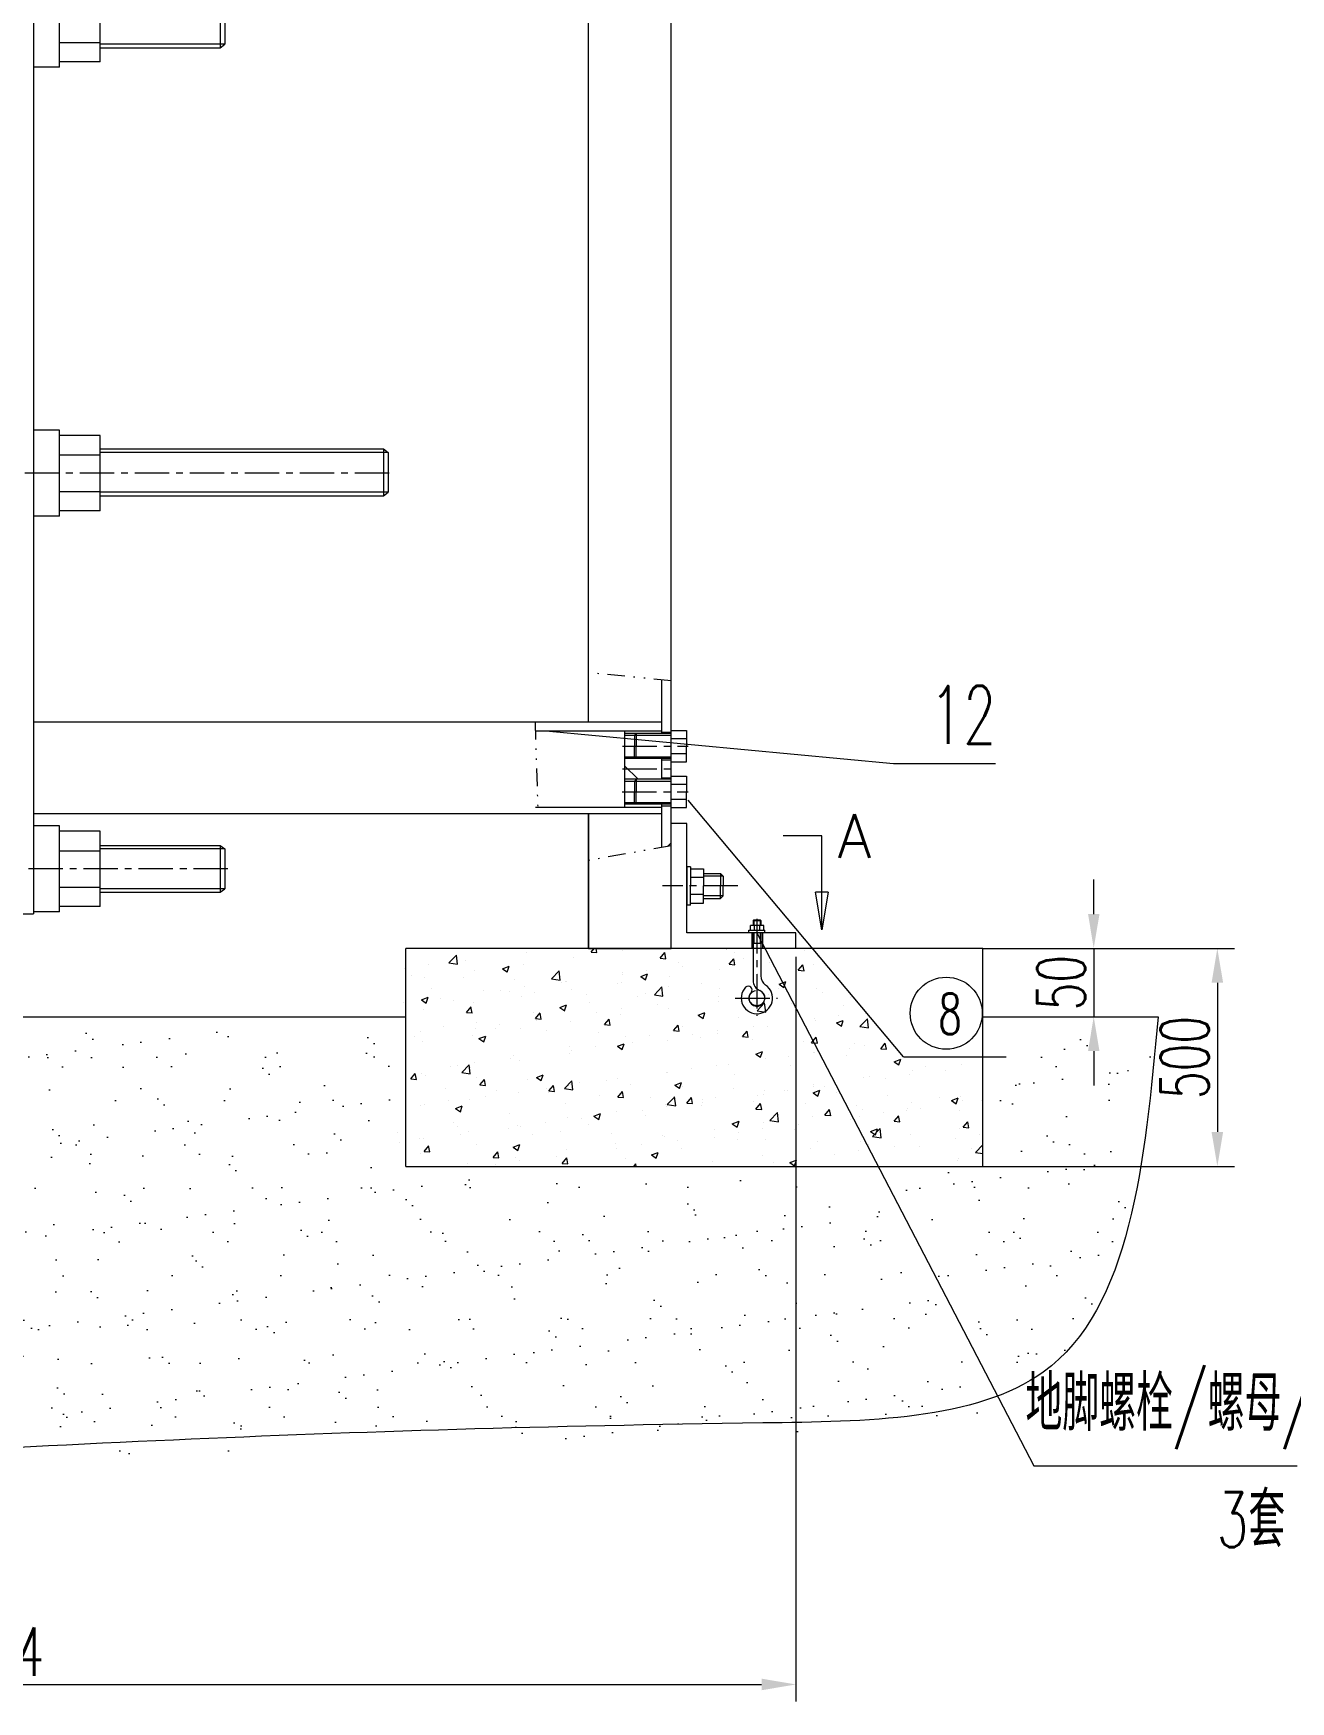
# Model space of a CAD drawing. Header units: millimetres. Extents: x -394 to 6212, y -2458 to 809.
# Drawn here: x 2779.5 to 2870.9, y -1773 to -1651.7 of the extents above; entities that cross this region are included whole.
import ezdxf

# ---------------------------------------------------------------- set-up
doc = ezdxf.new("R2010")
doc.units = ezdxf.units.MM
doc.header["$PDSIZE"] = -5
doc.linetypes.add('CENTERX2', pattern=[4, 2.5, -0.5, 0.5, -0.5])
doc.linetypes.add('DIVIDE', pattern=[31.75, 12.7, -6.35, 0, -6.35, 0, -6.35])
doc.layers.get('0').update_dxf_attribs({"lineweight": 18})
doc.layers.get('DEFPOINTS').update_dxf_attribs({"lineweight": 18})
for name, color, linetype, lineweight, true_color in [('1', 1, 'Continuous', 18, 0xff0000), ('2', 2, 'Continuous', 18, 0xffff00), ('3', 3, 'CENTERX2', 18, 0x00ff00), ('4', 4, 'DIVIDE', 18, 0x00ffff)]:
    doc.layers.add(name, color=color, linetype=linetype, lineweight=lineweight, true_color=true_color)
doc.styles.add('HZ', font='txt.shx', dxfattribs={"width": 0.67, "bigfont": 'hztxt.shx'})
doc.styles.get("Standard").update_dxf_attribs({"font": 'txt.shx', "bigfont": 'gbcbig.shx'})
doc.dimstyles.new('STANDARD$0', dxfattribs={"dimtxt": 3.5, "dimasz": 2.5, "dimexe": 1.25, "dimexo": 0.625, "dimtad": 1, "dimdec": 4, "dimdsep": 46, "dimtxsty": 'HZ', "dimcen": 2.5, "dimdle": 5, "dimadec": 0, "dimazin": 0, "dimtfac": 1, "dimtmove": 0, "dimatfit": 3, "dimfxl": 1, "dimtolj": 1, "dimlwd": -1, "dimlwe": -1, "dimarcsym": 0})

# ---------------------------------------------------------------- blocks, each defined once
blk = doc.blocks.new('_CLOSED')
at = {"color": 0, "linetype": 'ByBlock', "lineweight": -2}
for p, q in [((-1, 0.166667), (0, 0)), ((-1, 0.166667), (-1, -0.166667)), ((0, 0), (-1, -0.166667)), ((0, 0), (-1, 0))]:
    blk.add_line(p, q, dxfattribs=at)
blk = doc.blocks.new('*D248')
at = {"layer": '2', "color": 2}
for p, q in [((2848.49, -1718.22), (2866.8, -1718.22)), ((2865.55, -1720.72), (2865.55, -1731.56)), ((2848.49, -1734.06), (2866.8, -1734.06))]:
    blk.add_line(p, q, dxfattribs=at)
for points in [[(2865.13, -1720.72), (2865.97, -1720.72), (2865.55, -1718.22)], [(2865.13, -1731.56), (2865.97, -1731.56), (2865.55, -1734.06)]]:
    blk.add_solid(points, dxfattribs=at)
at = {"layer": 'DEFPOINTS', "color": 0}
for p in [(2848.49, -1718.22), (2848.49, -1734.06), (2865.55, -1734.06)]:
    blk.add_point(p, dxfattribs=at)
at = {"layer": '2', "color": 2, "insert": (2863.17, -1726.14), "char_height": 3.5, "attachment_point": 5, "rotation": 90, "style": 'HZ'}
blk.add_mtext('\\A1;500', dxfattribs=at)
blk = doc.blocks.new('*D247')
at = {"layer": '2', "color": 2}
for p, q in [((2856.56, -1715.72), (2856.56, -1713.22)), ((2848.49, -1718.22), (2857.81, -1718.22)), ((2856.56, -1718.22), (2856.56, -1723.18)), ((2848.49, -1723.18), (2857.81, -1723.18)), ((2856.56, -1725.68), (2856.56, -1728.18))]:
    blk.add_line(p, q, dxfattribs=at)
for points in [[(2856.15, -1715.72), (2856.98, -1715.72), (2856.56, -1718.22)], [(2856.15, -1725.68), (2856.98, -1725.68), (2856.56, -1723.18)]]:
    blk.add_solid(points, dxfattribs=at)
at = {"layer": 'DEFPOINTS', "color": 0}
for p in [(2848.49, -1718.22), (2848.49, -1723.18), (2856.56, -1723.18)]:
    blk.add_point(p, dxfattribs=at)
at = {"layer": '2', "color": 2, "insert": (2854.19, -1720.7), "char_height": 3.5, "attachment_point": 5, "rotation": 90, "style": 'HZ'}
blk.add_mtext('\\A1;50', dxfattribs=at)
blk = doc.blocks.new('*D394')
at = {"color": 0}
for p, q in [((2834.91, -1718.84), (2834.91, -1772.96)), ((2719.53, -1766.58), (2719.53, -1772.96)), ((2722.03, -1771.71), (2832.41, -1771.71))]:
    blk.add_line(p, q, dxfattribs=at)
for points in [[(2722.03, -1771.29), (2722.03, -1772.13), (2719.53, -1771.71)], [(2832.41, -1771.29), (2832.41, -1772.13), (2834.91, -1771.71)]]:
    blk.add_solid(points, dxfattribs=at)
at = {"layer": 'DEFPOINTS', "color": 0}
for p in [(2834.91, -1718.22), (2719.53, -1765.95), (2834.91, -1771.71)]:
    blk.add_point(p, dxfattribs=at)
at = {"color": 0, "insert": (2777.22, -1769.33), "char_height": 3.5, "attachment_point": 5, "style": 'HZ'}
blk.add_mtext('\\A1;924', dxfattribs=at)

msp = doc.modelspace()

# ---------------------------------------------------------------- hatches: boundary and pattern name
at = {"ltscale": 0.25}
h = msp.add_hatch(dxfattribs=at)
h.set_pattern_fill('ANSI31', color=256, scale=4.2, style=0)
h.set_pattern_definition([(45, (2525.191, -2369.497), (-9.42927, 9.42927), [])])
h.paths.add_polyline_path([(2825.8333, -1698.77573), (2825.14537, -1698.70775), (2825.14537, -1702.50618), (2825.8333, -1702.50618)], flags=0)
h.paths.add_polyline_path([(2825.8333, -1707.8469), (2825.14537, -1707.8469), (2825.14537, -1710.88599), (2825.8333, -1710.76415), (2825.8333, -1709.14705)], flags=0)
h = msp.add_hatch(dxfattribs=at)
h.set_pattern_fill('ANSI31', color=256, scale=4.2, angle=90, style=0)
h.set_pattern_definition([(135, (2525.191, -2369.497), (-9.42927, -9.42927), [])])
h.paths.add_polyline_path([(2825.14537, -1702.60707), (2825.14537, -1702.40748), (2822.44897, -1702.40748), (2822.44897, -1702.60707), (2823.29884, -1702.60707)], flags=0)
h.paths.add_polyline_path([(2822.44897, -1702.60707), (2822.44897, -1702.7337), (2823.16238, -1702.7337), (2823.29884, -1702.60707)], flags=0)
h.paths.add_polyline_path([(2823.29884, -1704.42298), (2823.16238, -1704.29635), (2822.44897, -1704.29635), (2822.44897, -1704.42298)], flags=0)
h.paths.add_polyline_path([(2823.29884, -1704.42298), (2822.44897, -1704.42298), (2822.44897, -1705.17654), (2825.14537, -1705.17654), (2825.14537, -1704.65434), (2824.27949, -1704.42298)], flags=0)
h.paths.add_polyline_path([(2822.44897, -1705.17654), (2822.44897, -1705.93011), (2823.29884, -1705.93011), (2825.14537, -1705.93011), (2825.14537, -1705.17654)], flags=0)
h.paths.add_polyline_path([(2823.16238, -1706.05674), (2823.29884, -1705.93011), (2822.44897, -1705.93011), (2822.44897, -1706.05674)], flags=0)
h.paths.add_polyline_path([(2823.29884, -1707.74602), (2823.16238, -1707.61939), (2822.44897, -1707.61939), (2822.44897, -1707.74602)], flags=0)
h.paths.add_polyline_path([(2825.14537, -1707.9456), (2825.14537, -1707.74602), (2823.29884, -1707.74602), (2822.44897, -1707.74602), (2822.44897, -1707.9456)], flags=0)
at = {"layer": '2'}
h = msp.add_hatch(dxfattribs=at)
h.set_pattern_fill('AR-SAND', color=256, scale=0.1, style=0)
h.set_pattern_definition([(37.5, (2525.191, -2369.4967), (-0.160003, 4.894132), [0, -3.8608, 0, -4.318, 0, -4.1275]), (7.5, (2525.191, -2369.497), (4.49523, 7.16825), [0, -2.0828, 0, -3.4798, 0, -1.3335]), (327.5, (2522.067, -2369.4967), (7.909924, 0.014372), [0, -1.27, 0, -4.572, 0, -5.969]), (317.5, (2522.067, -2369.497), (7.635565, 2.229293), [0, -0.635, 0, -2.9972, 0, -3.429])])
edge = h.paths.add_edge_path(flags=0)
edge.add_spline(control_points=[(2849.57233, -1750.75601), (2850.7894, -1750.29546), (2859.14264, -1746.01005), (2860.26461, -1733.77827), (2861.23634, -1723.18442)], knot_values=[0, 0, 0, 0, 4.242408219, 31.681497009, 31.681497009, 31.681497009, 31.681497009], weights=[1, 1, 1, 1, 1], degree=3, periodic=0)
edge.add_line((2861.23634, -1723.18442), (2849.31943, -1723.18442))
edge.add_arc((2846.83266, -1722.36238), 2.61912, 309.2868787, 341.7078902, ccw=False)
edge.add_line((2848.4911, -1724.38954), (2848.4911, -1734.05867))
edge.add_line((2848.4911, -1734.05867), (2840.89312, -1734.05867))
edge.add_line((2840.89312, -1734.05867), (2849.57233, -1750.75601))
h = msp.add_hatch(dxfattribs=at)
h.set_pattern_fill('AR-SAND', color=256, scale=0.1, style=0)
h.set_pattern_definition([(37.5, (1930.8973, -2370.473), (-0.160003, 4.894132), [0, -3.8608, 0, -4.318, 0, -4.1275]), (7.5, (1930.897, -2370.473), (4.495233, 7.16825), [0, -2.0828, 0, -3.4798, 0, -1.3335]), (327.5, (1927.773, -2370.473), (7.909924, 0.014372), [0, -1.27, 0, -4.572, 0, -5.969]), (317.5, (1927.773, -2370.473), (7.635565, 2.229293), [0, -0.635, 0, -2.9972, 0, -3.429])])
edge = h.paths.add_edge_path(flags=0)
edge.add_spline(control_points=[(2697.23743, -1724.16078), (2694.68873, -1733.012), (2686.70922, -1760.72347), (2767.27587, -1755.9887), (2804.27855, -1753.90465), (2844.4849, -1753.54634), (2849.27853, -1751.73237)], knot_values=[0, 0, 0, 0, 24.206218146, 75.785082964, 166.21556934, 183.086751471, 183.086751471, 183.086751471, 183.086751471], weights=[1, 1, 1, 1, 1, 1, 1], degree=3, periodic=0)
edge.add_line((2849.27853, -1751.73237), (2840.59932, -1735.03503))
edge.add_line((2840.59932, -1735.03503), (2806.2441, -1735.03503))
edge.add_line((2806.2441, -1735.03503), (2806.2441, -1724.16078))
edge.add_line((2806.2441, -1724.16078), (2750.14883, -1724.16078))
edge.add_line((2750.14883, -1724.16078), (2750.14883, -1735.03503))
edge.add_line((2750.14883, -1735.03503), (2708.19563, -1735.03503))
edge.add_line((2708.19563, -1735.03503), (2708.19563, -1724.16078))
edge.add_line((2708.19563, -1724.16078), (2697.23743, -1724.16078))

# ---------------------------------------------------------------- linework, layer by layer
at = {"layer": '1', "ltscale": 0.25}
for p, q in [((2779.46076, -1573.97425), (2779.46076, -1715.69905)), ((2819.8231, -1701.77605), (2819.8231, -1573.97425)), ((2825.8333, -1718.21905), (2825.8333, -1573.97425)), ((2779.46076, -1647.93948), (2779.46076, -1654.17758)), ((2793.05413, -1649.35723), (2793.05413, -1652.75983)), ((2793.39433, -1649.6087), (2793.39433, -1652.50835)), ((2793.05413, -1652.75983), (2793.39433, -1652.50835)), ((2779.46076, -1680.56484), (2779.46076, -1686.80293)), ((2804.92237, -1681.92183), (2805.26257, -1682.17331)), ((2804.92237, -1681.92183), (2804.92237, -1685.32443)), ((2805.26257, -1682.17331), (2805.26257, -1685.07296)), ((2805.26257, -1682.23406), (2805.26257, -1685.07296)), ((2804.92237, -1685.32443), (2805.26257, -1685.07296)), ((2825.14537, -1698.70775), (2825.14537, -1702.60707)), ((2825.14537, -1701.77605), (2779.46076, -1701.77605)), ((2815.96324, -1702.40748), (2825.14537, -1702.40748)), ((2822.44897, -1702.40748), (2822.44897, -1707.9456)), ((2822.44897, -1702.7337), (2823.16238, -1702.7337)), ((2823.29884, -1702.60707), (2823.16238, -1702.7337)), ((2823.16238, -1702.7337), (2823.16238, -1703.51502)), ((2825.8333, -1702.60707), (2823.29884, -1702.60707)), ((2823.29884, -1702.60707), (2823.29884, -1703.51502)), ((2825.14537, -1702.50618), (2825.8333, -1702.50618)), ((2825.8333, -1702.37989), (2826.95372, -1702.37989)), ((2825.8333, -1702.97184), (2826.95372, -1702.97184)), ((2826.95372, -1702.37989), (2826.95372, -1703.51502)), ((2822.44897, -1704.29635), (2823.15641, -1704.29635)), ((2823.16238, -1704.29635), (2823.16238, -1703.51502)), ((2823.29884, -1704.42298), (2823.16238, -1704.29635)), ((2823.29884, -1704.42298), (2823.29884, -1703.51502)), ((2825.8333, -1704.42298), (2823.29884, -1704.42298)), ((2825.14537, -1704.42298), (2825.14537, -1705.93011)), ((2825.14537, -1704.52386), (2825.8333, -1704.52386)), ((2825.8333, -1704.05821), (2826.95372, -1704.05821)), ((2826.95372, -1704.65016), (2826.95372, -1703.51502)), ((2825.8333, -1704.65016), (2826.95372, -1704.65016)), ((2825.8333, -1705.70293), (2826.95372, -1705.70293)), ((2826.95372, -1705.70293), (2826.95372, -1706.83806)), ((2822.44897, -1706.05674), (2823.16238, -1706.05674)), ((2823.29884, -1705.93011), (2823.16238, -1706.05674)), ((2823.16238, -1706.05674), (2823.16238, -1706.83806)), ((2823.16238, -1707.61939), (2823.16238, -1706.83806)), ((2823.29884, -1705.93011), (2823.29884, -1706.83806)), ((2825.8333, -1705.93011), (2823.29884, -1705.93011)), ((2823.29884, -1707.74602), (2823.29884, -1706.83806)), ((2825.14537, -1705.82922), (2825.8333, -1705.82922)), ((2825.8333, -1706.29488), (2826.95372, -1706.29488)), ((2826.95372, -1707.9732), (2826.95372, -1706.83806)), ((2815.96324, -1707.9456), (2825.14537, -1707.9456)), ((2822.44897, -1707.61939), (2823.16238, -1707.61939)), ((2823.29884, -1707.74602), (2823.16238, -1707.61939)), ((2825.8333, -1707.74602), (2823.29884, -1707.74602)), ((2825.14537, -1707.74602), (2825.14537, -1710.88599)), ((2825.14537, -1707.8469), (2825.8333, -1707.8469)), ((2825.8333, -1707.38125), (2826.95372, -1707.38125)), ((2825.8333, -1707.9732), (2826.95372, -1707.9732)), ((2825.14537, -1708.43994), (2779.46076, -1708.43994)), ((2779.46076, -1709.32256), (2779.46076, -1715.56066)), ((2819.8231, -1708.43994), (2819.8231, -1718.21905)), ((2819.8231, -1718.21905), (2819.8231, -1708.43994)), ((2793.05413, -1710.74031), (2793.39433, -1710.99178)), ((2793.05413, -1710.74031), (2793.05413, -1714.14291)), ((2793.39433, -1710.99178), (2793.39433, -1713.89143)), ((2827.23533, -1712.29787), (2826.9673, -1712.29787)), ((2826.9673, -1712.29787), (2826.9673, -1715.06823)), ((2827.23533, -1712.29787), (2827.23533, -1713.68305)), ((2827.23533, -1712.43508), (2828.17978, -1712.43508)), ((2828.17978, -1713.05906), (2827.23533, -1713.05906)), ((2828.17978, -1712.43508), (2828.17978, -1713.68305)), ((2828.17978, -1712.77698), (2829.41669, -1712.77698)), ((2829.41669, -1712.77698), (2829.62619, -1712.97762)), ((2829.41669, -1712.77698), (2829.41669, -1713.68305)), ((2829.62619, -1712.97762), (2829.62619, -1713.68305)), ((2793.05413, -1714.14291), (2793.39433, -1713.89143)), ((2827.23533, -1715.06823), (2827.23533, -1713.68305)), ((2828.17978, -1714.30703), (2827.23533, -1714.30703)), ((2828.17978, -1714.93102), (2828.17978, -1713.68305)), ((2828.17978, -1714.93102), (2828.17978, -1713.68305)), ((2829.41669, -1714.58911), (2829.41669, -1713.68305)), ((2829.62619, -1714.38848), (2829.62619, -1713.68305)), ((2827.23533, -1715.06823), (2826.9673, -1715.06823)), ((2827.23533, -1714.93102), (2828.17978, -1714.93102)), ((2828.17978, -1714.58911), (2829.41669, -1714.58911)), ((2829.41669, -1714.58911), (2829.62619, -1714.38848)), ((2773.79076, -1715.69905), (2779.46076, -1715.69905)), ((2819.8231, -1718.21905), (2825.8333, -1718.21905))]:
    msp.add_line(p, q, dxfattribs=at)
at = {"layer": '1'}
for p, q in [((2781.35109, -1654.17758), (2781.35109, -1647.93948)), ((2784.32836, -1653.79951), (2784.32836, -1648.31755)), ((2781.35109, -1652.38176), (2784.32836, -1652.38176)), ((2784.32836, -1652.75983), (2793.05413, -1652.75983)), ((2781.35109, -1654.17758), (2779.46076, -1654.17758)), ((2784.32836, -1653.79951), (2781.35109, -1653.79951)), ((2781.35109, -1680.56484), (2779.46076, -1680.56484)), ((2781.35109, -1686.80293), (2781.35109, -1680.56484)), ((2784.32836, -1680.9429), (2781.35109, -1680.9429)), ((2784.32836, -1686.42487), (2784.32836, -1680.9429)), ((2781.35109, -1682.36065), (2784.32836, -1682.36065)), ((2784.32836, -1681.92183), (2804.92237, -1681.92183)), ((2781.35109, -1685.00712), (2784.32836, -1685.00712)), ((2784.32836, -1686.42487), (2781.35109, -1686.42487)), ((2784.32836, -1685.32443), (2804.92237, -1685.32443)), ((2781.35109, -1686.80293), (2779.46076, -1686.80293)), ((2781.35109, -1709.32256), (2779.46076, -1709.32256)), ((2781.35109, -1715.56066), (2781.35109, -1709.32256)), ((2784.32836, -1709.70063), (2781.35109, -1709.70063)), ((2784.32836, -1715.18259), (2784.32836, -1709.70063)), ((2781.35109, -1711.11837), (2784.32836, -1711.11837)), ((2784.32836, -1710.74031), (2793.05413, -1710.74031)), ((2781.35109, -1713.76484), (2784.32836, -1713.76484)), ((2784.32836, -1714.14291), (2793.05413, -1714.14291)), ((2784.32836, -1715.18259), (2781.35109, -1715.18259)), ((2781.35109, -1715.56066), (2779.46076, -1715.56066)), ((2831.7931, -1716.19126), (2831.8393, -1716.14506)), ((2831.7931, -1716.19126), (2832.3475, -1716.19126)), ((2831.7931, -1716.19126), (2831.7931, -1716.55074)), ((2831.8393, -1716.14506), (2832.3013, -1716.14506)), ((2832.3475, -1716.19126), (2832.3013, -1716.14506)), ((2832.3475, -1716.19126), (2832.3475, -1716.55074)), ((2831.48564, -1717.08505), (2831.48564, -1716.88694)), ((2831.48564, -1716.88694), (2832.65497, -1716.88694)), ((2831.7931, -1717.08505), (2831.7931, -1720.54285)), ((2832.3475, -1717.08505), (2832.3475, -1720.21373)), ((2832.65497, -1717.08505), (2832.65497, -1716.88694))]:
    msp.add_line(p, q, dxfattribs=at)
at = {"layer": '1', "ltscale": 200}
for p, q in [((2825.8333, -1718.21905), (2825.8333, -1709.14705)), ((2826.9673, -1709.14705), (2825.8333, -1709.14705)), ((2826.9673, -1717.08505), (2826.9673, -1709.14705)), ((2834.9053, -1717.08505), (2826.9673, -1717.08505)), ((2834.9053, -1718.21905), (2834.9053, -1717.08505)), ((2834.9053, -1718.21905), (2825.8333, -1718.21905))]:
    msp.add_line(p, q, dxfattribs=at)
at = {"layer": '1', "ltscale": 0.1}
for p, q in [((2832.56514, -1716.55074), (2831.60133, -1716.55074)), ((2831.60133, -1716.88396), (2831.60133, -1716.55074)), ((2831.89, -1716.88396), (2831.89, -1716.55074)), ((2832.27646, -1716.88396), (2832.27646, -1716.55074)), ((2832.56514, -1716.88694), (2832.56514, -1716.55074)), ((2831.70723, -1717.08505), (2831.70723, -1718.21905)), ((2832.47189, -1717.08505), (2832.47189, -1718.21905))]:
    msp.add_line(p, q, dxfattribs=at)
at = {"layer": '1', "lineweight": 0}
for p, q in [((2831.7931, -1717.84354), (2832.3475, -1717.84354)), ((2848.4911, -1718.21905), (2806.5379, -1718.21905)), ((2806.5379, -1734.05867), (2806.5379, -1718.21905)), ((2848.4911, -1734.05867), (2848.4911, -1718.21905)), ((2750.44263, -1723.18442), (2806.5379, -1723.18442)), ((2848.4911, -1723.18442), (2861.23634, -1723.18442)), ((2806.5379, -1734.05867), (2848.4911, -1734.05867))]:
    msp.add_line(p, q, dxfattribs=at)
at = {"layer": '1'}
for centre, radius, start, end in [((2833.156, -1720.21373), 0.8085, 180, 236.1390686), ((2832.0703, -1721.83181), 1.14007, 136.2364017, 56.1390686), ((2831.44714, -1721.23498), 0.2772, 316.2364017, 136.2364017), ((2832.0703, -1721.83181), 0.58567, 136.2364017, 67.5989023), ((2832.6016, -1720.54285), 0.8085, 180, 247.5989023)]:
    msp.add_arc(centre, radius, start, end, dxfattribs=at)
at = {"layer": '2', "ltscale": 0.25}
for p, q in [((2793.39433, -1652.50835), (2784.32836, -1652.50835)), ((2805.26257, -1682.17331), (2784.32836, -1682.17331)), ((2805.26257, -1685.07296), (2784.32836, -1685.07296)), ((2823.29884, -1702.60707), (2822.44897, -1702.60707)), ((2823.16238, -1702.7337), (2825.8333, -1702.7337)), ((2823.29884, -1704.42298), (2822.44897, -1704.42298)), ((2823.16238, -1704.29635), (2825.8333, -1704.29635)), ((2823.29884, -1705.93011), (2822.44897, -1705.93011)), ((2823.16238, -1706.05674), (2825.8333, -1706.05674)), ((2823.29884, -1707.74602), (2822.44897, -1707.74602)), ((2823.16238, -1707.61939), (2825.8333, -1707.61939)), ((2793.39433, -1710.99178), (2784.32836, -1710.99178)), ((2829.62619, -1712.97762), (2828.17978, -1712.97762)), ((2793.39433, -1713.89143), (2784.32836, -1713.89143)), ((2829.62619, -1714.38848), (2828.17978, -1714.38848))]:
    msp.add_line(p, q, dxfattribs=at)
at = {"layer": '2', "ltscale": 0.5}
for p, q in [((2816.7168, -1702.40227), (2841.99268, -1704.78564)), ((2841.99268, -1704.78564), (2849.4166, -1704.78564)), ((2842.71792, -1726.09786), (2827.07821, -1707.4416)), ((2842.71792, -1726.09786), (2850.18804, -1726.09786))]:
    msp.add_line(p, q, dxfattribs=at)
at = {"layer": '2'}
for p, q in [((2831.8393, -1716.14506), (2831.8393, -1716.55074)), ((2832.3013, -1716.14506), (2832.3013, -1716.55074)), ((2831.8393, -1717.08505), (2831.8393, -1717.84354)), ((2832.0703, -1717.08505), (2852.20004, -1755.81128)), ((2832.3013, -1717.08505), (2832.3013, -1717.84354)), ((2809.67684, -1719.26884), (2810.22206, -1718.7006)), ((2810.29844, -1719.3672), (2810.22111, -1718.70241)), ((2810.87515, -1719.07418), (2810.87515, -1719.07418)), ((2815.296, -1718.49217), (2815.296, -1718.49217)), ((2817.04838, -1718.26146), (2817.04838, -1718.26146)), ((2818.70099, -1718.88075), (2818.70099, -1718.88075)), ((2820.01615, -1718.48903), (2820.24269, -1718.21905)), ((2820.01615, -1718.48903), (2820.43455, -1718.52563)), ((2820.43363, -1718.52802), (2820.37664, -1718.21905)), ((2822.29504, -1718.38788), (2822.29504, -1718.38788)), ((2825.03697, -1718.92829), (2825.37443, -1718.52612)), ((2825.03697, -1718.92829), (2825.45537, -1718.9649)), ((2825.45445, -1718.96729), (2825.37352, -1718.52851)), ((2829.83285, -1718.21905), (2829.85647, -1718.23498)), ((2829.85555, -1718.23737), (2829.86169, -1718.21905)), ((2830.05779, -1719.36756), (2830.39525, -1718.96538)), ((2830.47527, -1719.40656), (2830.39434, -1718.96778)), ((2830.44632, -1718.53587), (2830.44632, -1718.53587)), ((2831.10323, -1718.92955), (2831.10323, -1718.92955)), ((2832.8556, -1718.69885), (2832.8556, -1718.69885)), ((2835.50673, -1718.34982), (2835.50673, -1718.34982)), ((2836.51118, -1718.80416), (2836.51118, -1718.80416)), ((2806.47165, -1719.65392), (2806.47165, -1719.65392)), ((2806.96499, -1720.17111), (2806.96499, -1720.17111)), ((2807.93547, -1720.34659), (2807.93547, -1720.34659)), ((2808.22403, -1719.42321), (2808.22403, -1719.42321)), ((2809.67684, -1719.26884), (2810.2994, -1719.36539)), ((2810.70175, -1720.32899), (2810.70175, -1720.32899)), ((2811.52953, -1719.85371), (2811.52953, -1719.85371)), ((2813.56681, -1719.69723), (2814.05694, -1719.50908)), ((2813.56681, -1719.69722), (2813.91501, -1719.93209)), ((2813.91408, -1719.93446), (2814.05602, -1719.51145)), ((2815.06528, -1719.40558), (2815.06528, -1719.40558)), ((2817.14753, -1720.42747), (2817.69275, -1719.85924)), ((2817.76913, -1720.52584), (2817.69179, -1719.86105)), ((2822.27887, -1720.0913), (2822.27887, -1720.0913)), ((2822.28171, -1719.93734), (2822.28171, -1719.93734)), ((2823.62672, -1720.25784), (2824.11685, -1720.0697)), ((2823.62672, -1720.25784), (2823.97492, -1720.4927)), ((2823.97399, -1720.49508), (2824.11592, -1720.07208)), ((2824.03125, -1719.8606), (2824.03125, -1719.8606)), ((2825.74567, -1720.27), (2825.74567, -1720.27)), ((2826.36402, -1719.2366), (2826.36402, -1719.2366)), ((2826.68237, -1719.51157), (2826.68237, -1719.51157)), ((2829.38138, -1719.74517), (2829.38138, -1719.74517)), ((2830.05779, -1719.36756), (2830.47619, -1719.40416)), ((2832.12363, -1720.07283), (2832.12363, -1720.07283)), ((2832.97543, -1719.25229), (2832.97543, -1719.25229)), ((2835.07861, -1719.80682), (2835.41607, -1719.40465)), ((2835.07861, -1719.80682), (2835.49701, -1719.84343)), ((2835.4961, -1719.84583), (2835.41516, -1719.40705)), ((2836.20593, -1719.3721), (2836.20593, -1719.3721)), ((2808.44093, -1721.11138), (2808.44093, -1721.11138)), ((2812.17768, -1721.26927), (2812.17768, -1721.26927)), ((2813.45452, -1721.25305), (2813.45452, -1721.25305)), ((2814.11711, -1721.3388), (2814.11711, -1721.3388)), ((2814.4385, -1720.48688), (2814.4385, -1720.48688)), ((2815.20689, -1721.02234), (2815.20689, -1721.02234)), ((2815.91444, -1721.42715), (2815.91444, -1721.42715)), ((2817.14753, -1720.42747), (2817.77009, -1720.52402)), ((2817.85802, -1720.67332), (2817.85802, -1720.67332)), ((2818.17526, -1720.64476), (2818.17526, -1720.64476)), ((2818.19941, -1720.63807), (2818.19941, -1720.63807)), ((2818.61587, -1721.21101), (2818.61587, -1721.21101)), ((2819.6512, -1721.58504), (2819.6512, -1721.58504)), ((2821.91202, -1720.80265), (2821.91202, -1720.80265)), ((2822.20992, -1720.71813), (2822.20992, -1720.71813)), ((2823.95902, -1721.4743), (2823.95902, -1721.4743)), ((2824.61822, -1721.58611), (2825.16344, -1721.01787)), ((2824.61822, -1721.5861), (2825.24078, -1721.68266)), ((2825.23982, -1721.68447), (2825.16248, -1721.01968)), ((2825.64878, -1720.96053), (2825.64878, -1720.96053)), ((2828.04132, -1720.77357), (2828.04132, -1720.77357)), ((2829.38553, -1721.11841), (2829.38553, -1721.11841)), ((2831.01412, -1721.45973), (2831.01412, -1721.45973)), ((2832.89032, -1721.58255), (2832.89032, -1721.58255)), ((2833.12229, -1721.2763), (2833.12229, -1721.2763)), ((2833.66524, -1721.1107), (2833.66524, -1721.1107)), ((2833.68663, -1720.81845), (2834.17675, -1720.63031)), ((2833.68663, -1720.81845), (2834.03482, -1721.05331)), ((2834.0339, -1721.0557), (2834.17583, -1720.6327)), ((2836.42606, -1721.13442), (2836.42606, -1721.13442)), ((2836.85905, -1721.43418), (2836.85905, -1721.43418)), ((2806.38254, -1722.18409), (2806.38254, -1722.18409)), ((2807.68526, -1721.95494), (2808.17539, -1721.7668)), ((2807.68526, -1721.95494), (2808.03345, -1722.1898)), ((2807.85036, -1722.67685), (2807.85036, -1722.67685)), ((2808.03253, -1722.19217), (2808.17446, -1721.76917)), ((2809.03366, -1721.83507), (2809.03366, -1721.83507)), ((2810.0348, -1722.03954), (2810.0348, -1722.03954)), ((2810.94576, -1722.87584), (2811.28323, -1722.47367)), ((2811.36325, -1722.91483), (2811.28231, -1722.47605)), ((2811.44441, -1722.18397), (2811.44441, -1722.18397)), ((2814.98016, -1721.73584), (2814.98016, -1721.73584)), ((2817.74516, -1722.51556), (2818.23529, -1722.32741)), ((2817.74516, -1722.51556), (2818.09336, -1722.75042)), ((2818.09243, -1722.75279), (2818.23437, -1722.32979)), ((2819.87672, -1722.17504), (2819.87672, -1722.17504)), ((2822.18976, -1722.62148), (2822.18976, -1722.62148)), ((2823.38795, -1721.74292), (2823.38795, -1721.74292)), ((2824.84089, -1722.27245), (2824.84089, -1722.27245)), ((2825.66055, -1722.60026), (2825.66055, -1722.60026)), ((2827.12471, -1721.90081), (2827.12471, -1721.90081)), ((2829.26174, -1721.69043), (2829.26174, -1721.69043)), ((2829.29626, -1722.07543), (2829.29626, -1722.07543)), ((2830.86147, -1722.05869), (2830.86147, -1722.05869)), ((2832.08891, -1722.74474), (2832.63413, -1722.1765)), ((2832.08891, -1722.74474), (2832.71146, -1722.84129)), ((2832.7105, -1722.84311), (2832.63316, -1722.17832)), ((2834.59823, -1722.21657), (2834.59823, -1722.21657)), ((2834.79699, -1722.52252), (2834.79699, -1722.52252)), ((2838.33498, -1722.37446), (2838.33498, -1722.37446)), ((2838.8793, -1721.82179), (2838.8793, -1721.82179)), ((2809.30909, -1723.88716), (2809.30909, -1723.88716)), ((2810.94576, -1722.87584), (2811.36416, -1722.91245)), ((2811.61303, -1724.01393), (2811.61303, -1724.01393)), ((2811.71211, -1723.57651), (2811.71211, -1723.57651)), ((2813.36541, -1723.78323), (2813.36541, -1723.78323)), ((2815.79441, -1722.87577), (2815.79441, -1722.87577)), ((2815.96658, -1723.31511), (2816.30405, -1722.91294)), ((2815.96658, -1723.31511), (2816.38498, -1723.35171)), ((2816.01653, -1723.4342), (2816.01653, -1723.4342)), ((2816.38407, -1723.3541), (2816.30313, -1722.91532)), ((2818.53075, -1723.54126), (2818.53075, -1723.54126)), ((2820.43738, -1722.85218), (2820.43738, -1722.85218)), ((2820.9874, -1723.75437), (2821.32487, -1723.3522)), ((2820.9874, -1723.75437), (2821.40581, -1723.79098)), ((2821.40489, -1723.79336), (2821.32395, -1723.35459)), ((2822.1248, -1723.04839), (2822.1248, -1723.04839)), ((2826.00823, -1724.19364), (2826.34569, -1723.79146)), ((2826.42571, -1724.23263), (2826.34477, -1723.79385)), ((2826.63239, -1723.92399), (2826.63239, -1723.92399)), ((2827.80507, -1723.07617), (2828.2952, -1722.88803)), ((2827.80507, -1723.07617), (2828.15326, -1723.31103)), ((2828.15234, -1723.31341), (2828.29427, -1722.89041)), ((2830.71469, -1723.22326), (2830.71469, -1723.22326)), ((2831.82375, -1723.87158), (2831.82375, -1723.87158)), ((2832.8052, -1723.91281), (2832.8052, -1723.91281)), ((2836.24461, -1723.28957), (2836.24461, -1723.28957)), ((2836.34094, -1723.46468), (2836.34094, -1723.46468)), ((2837.86497, -1723.63679), (2838.3551, -1723.44864)), ((2837.86498, -1723.63679), (2838.21317, -1723.87165)), ((2837.99699, -1723.05886), (2837.99699, -1723.05886)), ((2838.21224, -1723.87404), (2838.35418, -1723.45103)), ((2839.55959, -1723.90337), (2840.10481, -1723.33514)), ((2839.55959, -1723.90337), (2840.18215, -1723.99992)), ((2839.97665, -1722.93984), (2839.97665, -1722.93984)), ((2840.18119, -1724.00175), (2840.10385, -1723.33696)), ((2807.19218, -1724.59595), (2807.19218, -1724.59595)), ((2807.62981, -1724.27724), (2807.62981, -1724.27724)), ((2807.76524, -1725.0071), (2807.76524, -1725.0071)), ((2811.35929, -1724.51423), (2811.35929, -1724.51423)), ((2811.86361, -1724.77328), (2812.35374, -1724.58513)), ((2811.86361, -1724.77328), (2812.2118, -1725.00814)), ((2812.21087, -1725.01051), (2812.35281, -1724.5875)), ((2813.04584, -1724.04504), (2813.04584, -1724.04504)), ((2814.89504, -1724.0661), (2814.89504, -1724.0661)), ((2816.7826, -1724.20292), (2816.7826, -1724.20292)), ((2820.51936, -1724.36081), (2820.51936, -1724.36081)), ((2821.92351, -1725.33389), (2822.41364, -1725.14575)), ((2822.27078, -1725.57113), (2822.41271, -1725.14812)), ((2822.55008, -1724.62473), (2822.55008, -1724.62473)), ((2822.9994, -1725.03333), (2822.9994, -1725.03333)), ((2824.25611, -1724.51869), (2824.25611, -1724.51869)), ((2825.57543, -1724.93052), (2825.57543, -1724.93052)), ((2826.00823, -1724.19364), (2826.42663, -1724.23024)), ((2827.42025, -1724.45132), (2827.42025, -1724.45132)), ((2827.99287, -1724.67658), (2827.99287, -1724.67658)), ((2829.17263, -1724.22061), (2829.17263, -1724.22061)), ((2829.21114, -1724.40568), (2829.21114, -1724.40568)), ((2831.02905, -1724.6329), (2831.36651, -1724.23073)), ((2831.02905, -1724.6329), (2831.44745, -1724.66951)), ((2831.44653, -1724.6719), (2831.36559, -1724.23312)), ((2831.72963, -1724.83446), (2831.72963, -1724.83446)), ((2835.46639, -1724.99235), (2835.46639, -1724.99235)), ((2836.04987, -1725.07217), (2836.38733, -1724.66999)), ((2836.04987, -1725.07217), (2836.46827, -1725.10877)), ((2836.46735, -1725.11117), (2836.38641, -1724.67239)), ((2839.20314, -1725.15023), (2839.20314, -1725.15023)), ((2841.07069, -1725.51143), (2841.40815, -1725.10926)), ((2841.48817, -1725.55044), (2841.40723, -1725.11166)), ((2814.17504, -1726.19508), (2814.17504, -1726.19508)), ((2814.38548, -1726.0262), (2814.38548, -1726.0262)), ((2814.80992, -1726.39635), (2814.80992, -1726.39635)), ((2818.44563, -1725.87152), (2818.44563, -1725.87152)), ((2818.46778, -1725.32546), (2818.46778, -1725.32546)), ((2818.5959, -1725.61306), (2818.5959, -1725.61306)), ((2820.34828, -1725.38236), (2820.34828, -1725.38236)), ((2821.92351, -1725.33389), (2822.27171, -1725.56875)), ((2822.03969, -1725.37865), (2822.03969, -1725.37865)), ((2831.98342, -1725.8945), (2832.47355, -1725.70636)), ((2831.98342, -1725.8945), (2832.33161, -1726.12936)), ((2832.33068, -1726.13175), (2832.47262, -1725.70875)), ((2832.72008, -1726.24306), (2832.72008, -1726.24306)), ((2834.40312, -1726.05045), (2834.40312, -1726.05045)), ((2836.1555, -1725.81974), (2836.1555, -1725.81974)), ((2836.25582, -1725.79493), (2836.25582, -1725.79493)), ((2838.59029, -1725.99843), (2838.59029, -1725.99843)), ((2838.80662, -1725.47072), (2838.80662, -1725.47072)), ((2839.89153, -1725.2701), (2839.89153, -1725.2701)), ((2841.07069, -1725.51143), (2841.48909, -1725.54804)), ((2842.04332, -1726.45512), (2842.53345, -1726.26697)), ((2842.39059, -1726.69237), (2842.53252, -1726.26937)), ((2848.4322, -1726.13393), (2848.4322, -1726.13393)), ((2806.8962, -1727.70192), (2807.23366, -1727.29975)), ((2807.31368, -1727.7409), (2807.23274, -1727.30212)), ((2807.68012, -1727.33736), (2807.68012, -1727.33736)), ((2807.94594, -1727.46412), (2807.94594, -1727.46412)), ((2809.77154, -1726.77481), (2809.77154, -1726.77481)), ((2810.30317, -1726.72693), (2810.30317, -1726.72693)), ((2810.6049, -1727.2463), (2811.15012, -1726.67807)), ((2810.6049, -1727.2463), (2811.22746, -1727.34285)), ((2811.22649, -1727.34466), (2811.14915, -1726.67987)), ((2811.27417, -1726.84448), (2811.27417, -1726.84448)), ((2811.52392, -1726.54411), (2811.52392, -1726.54411)), ((2811.6827, -1727.62201), (2811.6827, -1727.62201)), ((2816.04196, -1727.59161), (2816.53208, -1727.40346)), ((2816.04196, -1727.59161), (2816.39015, -1727.82647)), ((2816.38922, -1727.82884), (2816.53115, -1727.40584)), ((2825.49031, -1727.26077), (2825.49031, -1727.26077)), ((2825.57877, -1727.2122), (2825.57877, -1727.2122)), ((2827.33114, -1726.98149), (2827.33114, -1726.98149)), ((2829.12602, -1726.73594), (2829.12602, -1726.73594)), ((2829.98227, -1726.63247), (2829.98227, -1726.63247)), ((2830.42568, -1727.3999), (2830.42568, -1727.3999)), ((2834.50798, -1726.69917), (2834.50798, -1726.69917)), ((2839.80641, -1727.60036), (2839.80641, -1727.60036)), ((2840.26759, -1727.5354), (2840.26759, -1727.5354)), ((2841.38599, -1727.64958), (2841.38599, -1727.64958)), ((2842.04332, -1726.45512), (2842.39152, -1726.68998)), ((2843.13837, -1727.41888), (2843.13837, -1727.41888)), ((2843.40047, -1727.10748), (2843.40047, -1727.10748)), ((2844.34989, -1726.83467), (2844.34989, -1726.83467)), ((2845.78949, -1727.06985), (2845.78949, -1727.06985)), ((2846.93622, -1726.65935), (2846.93622, -1726.65935)), ((2806.8962, -1727.70192), (2807.3146, -1727.73853)), ((2809.42188, -1728.4044), (2809.42188, -1728.4044)), ((2811.91702, -1728.14119), (2812.25448, -1727.73902)), ((2811.91702, -1728.14119), (2812.33542, -1728.17779)), ((2812.3345, -1728.18017), (2812.25356, -1727.74139)), ((2813.15863, -1728.56228), (2813.15863, -1728.56228)), ((2814.7248, -1728.72661), (2814.7248, -1728.72661)), ((2815.41946, -1727.77989), (2815.41946, -1727.77989)), ((2816.75441, -1728.37395), (2816.75441, -1728.37395)), ((2816.89539, -1728.72017), (2816.89539, -1728.72017)), ((2816.93784, -1728.58045), (2817.27531, -1728.17828)), ((2816.93784, -1728.58045), (2817.35624, -1728.61706)), ((2817.35532, -1728.61944), (2817.27438, -1728.18066)), ((2818.07559, -1728.40494), (2818.62081, -1727.8367)), ((2818.07559, -1728.40494), (2818.69814, -1728.50149)), ((2818.36051, -1728.20178), (2818.36051, -1728.20178)), ((2818.50679, -1728.14324), (2818.50679, -1728.14324)), ((2818.69718, -1728.5033), (2818.61984, -1727.83851)), ((2819.15621, -1727.93778), (2819.15621, -1727.93778)), ((2821.15791, -1727.79421), (2821.15791, -1727.79421)), ((2821.95457, -1727.7089), (2821.95457, -1727.7089)), ((2821.95866, -1729.01972), (2822.29613, -1728.61754)), ((2822.26107, -1728.80137), (2822.26107, -1728.80137)), ((2822.37614, -1729.05871), (2822.29521, -1728.61993)), ((2822.89297, -1728.09566), (2822.89297, -1728.09566)), ((2826.10186, -1728.15222), (2826.59199, -1727.96408)), ((2826.10186, -1728.15222), (2826.45006, -1728.38708)), ((2826.34338, -1728.10064), (2826.34338, -1728.10064)), ((2826.44913, -1728.38946), (2826.59106, -1727.96646)), ((2826.62973, -1728.25354), (2826.62973, -1728.25354)), ((2830.36649, -1728.41143), (2830.36649, -1728.41143)), ((2832.56163, -1728.81133), (2832.56163, -1728.81133)), ((2832.63496, -1728.57332), (2832.63496, -1728.57332)), ((2834.10324, -1728.56931), (2834.10324, -1728.56931)), ((2834.31401, -1728.58063), (2834.31401, -1728.58063)), ((2836.16177, -1728.71284), (2836.6519, -1728.52469)), ((2836.16177, -1728.71284), (2836.50996, -1728.9477)), ((2836.1707, -1728.12519), (2836.1707, -1728.12519)), ((2836.18529, -1728.23614), (2836.18529, -1728.23614)), ((2836.50903, -1728.95009), (2836.65097, -1728.52708)), ((2836.96514, -1728.2316), (2836.96514, -1728.2316)), ((2837.84, -1728.7272), (2837.84, -1728.7272)), ((2807.595, -1729.66762), (2807.595, -1729.66762)), ((2807.93006, -1729.53569), (2807.93006, -1729.53569)), ((2809.68243, -1729.30499), (2809.68243, -1729.30499)), ((2810.1604, -1729.84933), (2810.65053, -1729.66118)), ((2810.1604, -1729.84933), (2810.50859, -1730.08419)), ((2810.50766, -1730.08656), (2810.6496, -1729.66355)), ((2811.18906, -1729.17474), (2811.18906, -1729.17474)), ((2812.33356, -1728.95596), (2812.33356, -1728.95596)), ((2818.17877, -1729.50211), (2818.17877, -1729.50211)), ((2820.63215, -1728.87805), (2820.63215, -1728.87805)), ((2821.86945, -1730.03916), (2821.86945, -1730.03916)), ((2821.95866, -1729.01972), (2822.37707, -1729.05632)), ((2823.73728, -1729.97308), (2823.73728, -1729.97308)), ((2824.36891, -1729.03593), (2824.36891, -1729.03593)), ((2825.40519, -1729.59103), (2825.40519, -1729.59103)), ((2825.48966, -1729.74238), (2825.48966, -1729.74238)), ((2825.54627, -1729.56357), (2826.09149, -1728.99533)), ((2825.54627, -1729.56357), (2826.16883, -1729.66012)), ((2826.16786, -1729.66194), (2826.09053, -1728.99715)), ((2826.97949, -1729.45898), (2827.31695, -1729.05681)), ((2826.97949, -1729.45898), (2827.39789, -1729.49559)), ((2827.39696, -1729.49798), (2827.31603, -1729.0592)), ((2828.02068, -1729.63761), (2828.02068, -1729.63761)), ((2828.10566, -1729.19382), (2828.10566, -1729.19382)), ((2828.14078, -1729.39335), (2828.14078, -1729.39335)), ((2829.0409, -1729.0662), (2829.0409, -1729.0662)), ((2831.84242, -1729.3517), (2831.84242, -1729.3517)), ((2832.00031, -1729.89825), (2832.33777, -1729.49607)), ((2832.00031, -1729.89825), (2832.41871, -1729.93485)), ((2832.10299, -1728.93687), (2832.10299, -1728.93687)), ((2832.41778, -1729.93725), (2832.33685, -1729.49847)), ((2835.57918, -1729.50959), (2835.57918, -1729.50959)), ((2837.02113, -1730.33751), (2837.35859, -1729.93534)), ((2837.43861, -1730.37652), (2837.35767, -1729.93774)), ((2839.31593, -1729.66747), (2839.31593, -1729.66747)), ((2839.72129, -1729.93061), (2839.72129, -1729.93061)), ((2841.57676, -1728.88508), (2841.57676, -1728.88508)), ((2842.94096, -1729.98509), (2842.94096, -1729.98509)), ((2843.05269, -1729.82536), (2843.05269, -1729.82536)), ((2843.31535, -1729.43774), (2843.31535, -1729.43774)), ((2843.948, -1729.83073), (2843.948, -1729.83073)), ((2845.31351, -1729.04296), (2845.31351, -1729.04296)), ((2846.22167, -1729.27345), (2846.7118, -1729.08531)), ((2846.22167, -1729.27345), (2846.56987, -1729.50831)), ((2846.56894, -1729.51071), (2846.71087, -1729.0877)), ((2846.78945, -1729.98324), (2846.78945, -1729.98324)), ((2846.8511, -1728.98961), (2846.8511, -1728.98961)), ((2847.02326, -1729.28436), (2847.02326, -1729.28436)), ((2848.36886, -1729.24872), (2848.36886, -1729.24872)), ((2806.55328, -1731.02229), (2806.55328, -1731.02229)), ((2810.01416, -1730.90358), (2810.01416, -1730.90358)), ((2810.29004, -1731.18017), (2810.29004, -1731.18017)), ((2814.09647, -1730.20284), (2814.09647, -1730.20284)), ((2814.63968, -1731.05687), (2814.63968, -1731.05687)), ((2814.91292, -1731.13483), (2814.91292, -1731.13483)), ((2816.6653, -1730.90412), (2816.6653, -1730.90412)), ((2818.27539, -1730.53203), (2818.27539, -1730.53203)), ((2819.31643, -1730.5551), (2819.31643, -1730.5551)), ((2819.85608, -1731.03908), (2819.85608, -1731.03908)), ((2820.2203, -1730.40994), (2820.71043, -1730.2218)), ((2820.22031, -1730.40994), (2820.5685, -1730.6448)), ((2820.56757, -1730.64718), (2820.7095, -1730.22417)), ((2823.93838, -1730.33834), (2823.93838, -1730.33834)), ((2830.28021, -1730.97055), (2830.77034, -1730.78241)), ((2830.28021, -1730.97055), (2830.62841, -1731.20541)), ((2830.62747, -1731.2078), (2830.76941, -1730.7848)), ((2832.54984, -1730.90358), (2832.54984, -1730.90358)), ((2833.01696, -1730.7222), (2833.56218, -1730.15397)), ((2833.01696, -1730.7222), (2833.63952, -1730.81875)), ((2833.63855, -1730.82057), (2833.56121, -1730.15579)), ((2835.12365, -1730.99248), (2835.12365, -1730.99248)), ((2836.08559, -1730.45545), (2836.08559, -1730.45545)), ((2837.02113, -1730.33751), (2837.43953, -1730.37412)), ((2838.85866, -1730.68583), (2838.85866, -1730.68583)), ((2839.5445, -1730.41047), (2839.5445, -1730.41047)), ((2841.29688, -1730.17976), (2841.29688, -1730.17976)), ((2842.04195, -1730.77678), (2842.37941, -1730.3746)), ((2842.04195, -1730.77678), (2842.46035, -1730.81338)), ((2842.45943, -1730.81579), (2842.37849, -1730.37701)), ((2847.06277, -1731.21604), (2847.40023, -1730.81387)), ((2847.06277, -1731.21604), (2847.48117, -1731.25265)), ((2847.48025, -1731.25505), (2847.39931, -1730.81628)), ((2805.93186, -1731.60431), (2805.93186, -1731.60431)), ((2806.08857, -1732.29658), (2806.08857, -1732.29658)), ((2807.50988, -1731.99787), (2807.50988, -1731.99787)), ((2807.84095, -1732.06587), (2807.84095, -1732.06587)), ((2810.49207, -1731.71684), (2810.49207, -1731.71684)), ((2811.10394, -1731.505), (2811.10394, -1731.505)), ((2811.69147, -1732.44055), (2811.69147, -1732.44055)), ((2814.0268, -1731.33805), (2814.0268, -1731.33805)), ((2814.33875, -1732.66766), (2814.82888, -1732.47951)), ((2814.68601, -1732.90489), (2814.82794, -1732.48189)), ((2815.77377, -1731.73981), (2815.77377, -1731.73981)), ((2817.76355, -1731.49594), (2817.76355, -1731.49594)), ((2821.50031, -1731.65382), (2821.50031, -1731.65382)), ((2821.78433, -1732.36942), (2821.78433, -1732.36942)), ((2825.23707, -1731.81171), (2825.23707, -1731.81171)), ((2825.32007, -1731.92129), (2825.32007, -1731.92129)), ((2826.29929, -1732.15423), (2826.29929, -1732.15423)), ((2828.95578, -1731.39645), (2828.95578, -1731.39645)), ((2828.97382, -1731.96959), (2828.97382, -1731.96959)), ((2830.69405, -1732.0873), (2830.69405, -1732.0873)), ((2830.72015, -1731.57221), (2830.72015, -1731.57221)), ((2832.47253, -1731.34151), (2832.47253, -1731.34151)), ((2832.71058, -1732.12747), (2832.71058, -1732.12747)), ((2834.77635, -1731.38656), (2834.77635, -1731.38656)), ((2836.44734, -1732.28536), (2836.44734, -1732.28536)), ((2839.63617, -1732.26087), (2839.63617, -1732.26087)), ((2840.18409, -1732.44324), (2840.18409, -1732.44324)), ((2840.34012, -1731.53117), (2840.83025, -1731.34303)), ((2840.34012, -1731.53117), (2840.68831, -1731.76603)), ((2840.48765, -1731.88084), (2841.03287, -1731.3126)), ((2840.48765, -1731.88083), (2841.11021, -1731.97739)), ((2840.68738, -1731.76842), (2840.82931, -1731.34542)), ((2841.10924, -1731.97921), (2841.0319, -1731.31442)), ((2843.23023, -1731.768), (2843.23023, -1731.768)), ((2846.52737, -1732.0096), (2846.52737, -1732.0096)), ((2846.76598, -1731.31987), (2846.76598, -1731.31987)), ((2847.95834, -1733.03947), (2848.4911, -1732.48421)), ((2848.27975, -1731.77889), (2848.27975, -1731.77889)), ((2807.60917, -1733.14128), (2807.60917, -1733.14128)), ((2807.86746, -1732.96727), (2808.20492, -1732.5651)), ((2807.86746, -1732.96727), (2808.28586, -1733.00387)), ((2808.28494, -1733.00625), (2808.204, -1732.56747)), ((2812.88828, -1733.40653), (2813.22574, -1733.00436)), ((2812.88828, -1733.40653), (2813.30668, -1733.44314)), ((2813.30576, -1733.44552), (2813.22482, -1733.00674)), ((2814.33875, -1732.66766), (2814.68694, -1732.90252)), ((2814.55456, -1733.38713), (2814.55456, -1733.38713)), ((2814.82382, -1733.66501), (2814.82382, -1733.66501)), ((2817.47494, -1733.31598), (2817.47494, -1733.31598)), ((2817.9091, -1733.8458), (2818.24657, -1733.44362)), ((2818.19027, -1732.86229), (2818.19027, -1732.86229)), ((2818.32658, -1733.88479), (2818.24564, -1733.44601)), ((2821.89579, -1732.73396), (2821.89579, -1732.73396)), ((2822.52944, -1733.48877), (2822.52944, -1733.48877)), ((2823.64817, -1732.50326), (2823.64817, -1732.50326)), ((2824.39865, -1733.22827), (2824.88878, -1733.04013)), ((2824.39865, -1733.22827), (2824.74685, -1733.46313)), ((2824.74591, -1733.46551), (2824.88785, -1733.04251)), ((2826.61175, -1732.78803), (2826.61175, -1732.78803)), ((2832.46472, -1733.23384), (2832.46472, -1733.23384)), ((2834.45856, -1733.78889), (2834.94869, -1733.60074)), ((2834.80582, -1734.02613), (2834.94775, -1733.60313)), ((2836.00047, -1732.78571), (2836.00047, -1732.78571)), ((2837.70302, -1733.17135), (2837.70302, -1733.17135)), ((2839.45539, -1732.94064), (2839.45539, -1732.94064)), ((2842.10652, -1732.59162), (2842.10652, -1732.59162)), ((2843.92085, -1732.60113), (2843.92085, -1732.60113)), ((2846.68086, -1733.65012), (2846.68086, -1733.65012)), ((2846.73425, -1733.461), (2846.73425, -1733.461)), ((2847.65761, -1732.75901), (2847.65761, -1732.75901)), ((2847.95834, -1733.03947), (2848.4911, -1733.12209)), ((2811.01882, -1733.83526), (2811.01882, -1733.83526)), ((2813.07144, -1733.89571), (2813.07144, -1733.89571)), ((2817.9091, -1733.8458), (2818.3275, -1733.8824)), ((2823.11989, -1734.05867), (2823.26739, -1733.88289)), ((2823.29844, -1734.05867), (2823.26646, -1733.88528)), ((2828.87066, -1733.72671), (2828.87066, -1733.72671)), ((2833.28216, -1733.75336), (2833.28216, -1733.75336)), ((2834.45856, -1733.78889), (2834.80676, -1734.02375)), ((2852.20004, -1755.81128), (2857.16191, -1755.81128)), ((2852.20004, -1755.81128), (2871.36308, -1755.81128)), ((2859.26126, -1755.81128), (2863.68421, -1755.81128))]:
    msp.add_line(p, q, dxfattribs=at)
msp.add_lwpolyline([(2836.79278, -1714.1394), (2836.79278, -1710.04293), (2833.97014, -1710.04293)], dxfattribs=at)
at = {"layer": '2', "ltscale": 0.5}
msp.add_circle((2845.83442, -1722.92918), 2.61912, dxfattribs=at)
at = {"layer": '2'}
msp.add_open_spline([(2861.23634, -1723.18442), (2860.26461, -1733.77827), (2858.55088, -1752.46134), (2805.56996, -1752.87211), (2767.56967, -1755.01234), (2687.00302, -1759.74711), (2694.98253, -1732.03564), (2697.53123, -1723.18442)], degree=3, knots=[0, 0, 0, 0, 1004.037317, 1770.697667523, 5047.966273089, 6917.222993412, 7794.474482048, 7794.474482048, 7794.474482048, 7794.474482048], dxfattribs=at)
at = {"layer": '3'}
for p, q in [((2805.33439, -1683.68388), (2720.07821, -1683.68388)), ((2822.30029, -1703.51502), (2827.06645, -1703.51502)), ((2822.30029, -1705.17654), (2825.90515, -1705.17654)), ((2822.27719, -1706.83806), (2827.07821, -1706.83806)), ((2793.60925, -1712.44161), (2733.86857, -1712.44161)), ((2830.67859, -1713.68305), (2825.20216, -1713.68305)), ((2832.0703, -1716.08161), (2832.0703, -1723.12781)), ((2830.50164, -1721.83181), (2833.5758, -1721.83181))]:
    msp.add_line(p, q, dxfattribs=at)
msp.add_circle((2832.0703, -1721.83181), 0.5544, dxfattribs=at)
at = {"layer": '4', "ltscale": 0.1}
for p, q in [((2825.8333, -1698.77573), (2819.8231, -1698.18183)), ((2815.94391, -1701.77605), (2816.14792, -1708.43994)), ((2825.8333, -1710.76415), (2819.8231, -1711.82864))]:
    msp.add_line(p, q, dxfattribs=at)

# ---------------------------------------------------------------- block references
at = {"layer": '2', "xscale": 2.730000000000073, "yscale": 2.730000000000075, "zscale": 2.730000000000063, "rotation": 270}
msp.add_blockref('_CLOSED', (2836.79278, -1716.8694), dxfattribs=at)

# ---------------------------------------------------------------- texts
at = {"layer": '2', "ltscale": 0.5, "attachment_point": 7}
for s, insert, char_height, width in [('\\T1;{\\W0.67;12}', (2844.65086, -1703.34924), 4.2, 8.04), ('\\T1;{\\W0.67;8}', (2845.27063, -1724.44538), 2.94, 2.814)]:
    msp.add_mtext(s, dxfattribs=dict(at, insert=insert, char_height=char_height, width=width))
at = {"layer": '2', "insert": (2837.93827, -1708.46311), "char_height": 3.185, "width": 8.096361, "attachment_point": 1}
msp.add_mtext('\\T1;A', dxfattribs=at)
at = {"layer": '2', "char_height": 4, "width": 48.6898571, "attachment_point": 7, "style": 'HZ'}
for s, insert in [('地脚螺栓/螺母/平垫 M20x400', (2851.59979, -1754.61224)), ('3套', (2865.50828, -1761.74189))]:
    msp.add_mtext(s, dxfattribs=dict(at, insert=insert))

# ---------------------------------------------------------------- dimensions: what is measured, and where the dimension line sits
dim = msp.add_linear_dim(base=(2834.9053, -1771.70885), p1=(2719.53056, -1765.95111), p2=(2834.9053, -1718.21905), text='924', dimstyle='STANDARD$0')
dim.commit()
dim.dimension.update_dxf_attribs({"geometry": '*D394', "text_midpoint": (2777.21793, -1769.33385)})
at = {"layer": '2'}
for base, p2, text, picture, middle in [((2856.5634, -1723.18442), (2848.4911, -1723.18442), '50', '*D247', (2854.1884, -1720.70174)), ((2865.54944, -1734.05867), (2848.4911, -1734.05867), '500', '*D248', (2863.17444, -1726.13886))]:
    dim = msp.add_linear_dim(base=base, p1=(2848.4911, -1718.21905), p2=p2, angle=270, text=text, dimstyle='STANDARD$0', override={"dimexo": 0, "dimsah": 1, "dimclrd": 2, "dimclre": 2, "dimclrt": 2}, dxfattribs=at)
    dim.commit()
    dim.dimension.update_dxf_attribs({"geometry": picture, "text_midpoint": middle})

doc.saveas('drawing.dxf')
